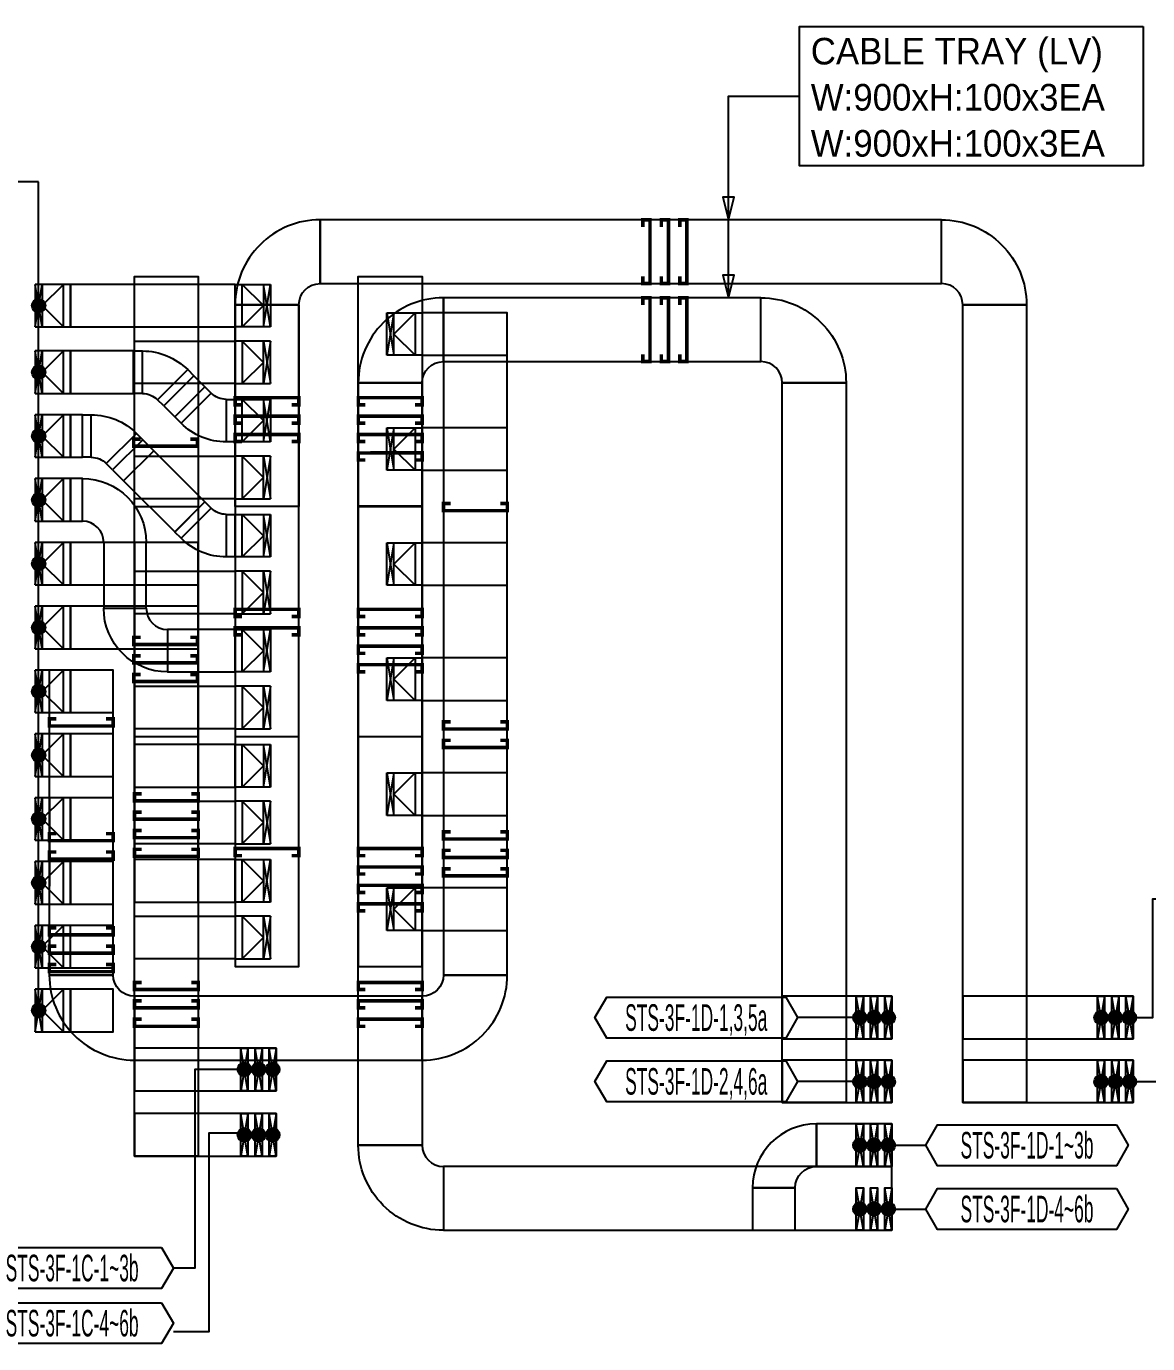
# Model space of a CAD drawing. Header units: millimetres. Extents: x 33932 to 374132, y 182625 to 847314.
# Drawn here: x 280753 to 296556, y 401502 to 420077 of the extents above; entities that cross this region are included whole.
import ezdxf
from ezdxf.enums import TextEntityAlignment as Align

# ---------------------------------------------------------------- set-up
doc = ezdxf.new("R2010")
doc.units = ezdxf.units.MM
doc.header["$LTSCALE"] = 150
for name, color, linetype in [('-----26 Electrical Cable Tray_HV_N', 30, 'Continuous'), ('-----26 Electrical Cable Tray_LV_STS1', 3, 'Continuous'), ('-----26 Electrical Cable Tray_LV_STS2', 2, 'Continuous'), ('-----26 Electrical Cable Tray_LV_STS3', 151, 'Continuous'), ('-----99 Cable Schedule', 2, 'Continuous')]:
    doc.layers.add(name, color=color, linetype=linetype)
doc.styles.add('ELEC', font='')
doc.styles.get('ELEC').set_extended_font_data('Dotum')

# ---------------------------------------------------------------- blocks, each defined once
blk = doc.blocks.new('A$C9a0ab699')
h = blk.add_hatch(color=0)
edge = h.paths.add_edge_path()
edge.add_arc((64.00719340983778, 64.00719340983778), 64.0071934098378, 720.0000000000341, 1080.000000000034, ccw=False)
at = {"color": 0}
blk.add_circle((64.00719340983778, 64.00719340983778), 64.0071934098378, dxfattribs=at)
blk = doc.blocks.new('A$495596483691')
at = {"color": 0}
for p, q in [((100, 600), (0, 600)), ((0, 600), (0, 0)), ((500, 600), (100, 600)), ((500, 0), (500, 600)), ((0, 0), (100, 0)), ((100, 0), (500, 0))]:
    blk.add_line(p, q, dxfattribs=at)
at = {"color": 8}
for p, q in [((400, 300), (100, 600)), ((100, 600), (100, 0)), ((400, 0), (400, 600)), ((400, 600), (500, 0)), ((500, 600), (400, 0)), ((400, 300), (100, 0))]:
    blk.add_line(p, q, dxfattribs=at)
blk = doc.blocks.new('A$C67AE3E09')
at = {"layer": '-----26 Electrical Cable Tray_LV_STS3'}
for p, q in [((424.2640851069664, 849.6971735163233), (1.639503898331895e-05, 425.4331048043923)), ((88.52868299976035, 336.9042057732122), (512.652432755287, 761.3088258680064)), ((512.652432755287, 761.3088258680064), (424.2640851069664, 849.6971735163233)), ((1.639503898331895e-05, 425.4331048043923), (88.52868299976035, 336.9042057732122)), ((176.1690804631799, 124.9999839877428), (776.1690804631799, 124.9999839877446)), ((176.1690804631799, 124.9999839877428), (176.1690804631799, -1.601225721969968e-05)), ((776.1690804631799, -1.601225540071027e-05), (776.1690804631799, 124.9999839877464)), ((176.1690804631799, -1.601225721969968e-05), (776.1690804631799, -1.601225540071027e-05))]:
    blk.add_line(p, q, dxfattribs=at)
for radius, end in [(900, 44.99214427130015), (300, 44.93850198014979)]:
    blk.add_arc((-123.8309195368201, 124.9999839877428), radius, 0, end, dxfattribs=at)

msp = doc.modelspace()

# ---------------------------------------------------------------- linework, layer by layer
at = {"layer": '-----26 Electrical Cable Tray_HV_N', "color": 1, "elevation": -3.247652379101226e-10}
msp.add_lwpolyline([(296494.7905851777, 420077.3062070466), (296494.7905851777, 418112.2863105836), (291648.7711830384, 418112.2863105836), (291648.7711830384, 420077.3062070466)], close=True, dxfattribs=at)
at = {"layer": '-----26 Electrical Cable Tray_HV_N', "color": 1}
for points, elevation in [([(290648.771407494, 417349.9987150804), (290728.771407494, 417669.9987150804), (290568.771407494, 417669.9987150804), (290648.771407494, 417349.9987150804), (290648.7711830384, 419094.7962588151), (291648.7711830384, 419094.7962588151)], -3.247652379101226e-10), ([(290648.771407494, 416249.9987150804), (290728.771407494, 416569.9987150804), (290568.771407494, 416569.9987150804), (290648.771407494, 416249.9987150804), (290648.7711830384, 419094.7962588151)], 3.849925582950069e-09)]:
    msp.add_lwpolyline(points, dxfattribs=dict(at, elevation=elevation))
at = {"layer": '-----26 Electrical Cable Tray_LV_STS1'}
for points, elevation in [([(284594.5768894128, 416149.9987150804), (284594.5768894128, 416149.9987150804, -0.414213562373095), (284894.5768894128, 416449.9987150804), (284894.5768894128, 416449.9987150804), (284894.5768894128, 417349.9987150804, 0.4142135623731661), (283694.5768894128, 416149.9987150804)], -3.247652379101234e-10), ([(284594.5768894128, 416149.9987150804), (284594.5768894128, 416149.9987150804, -0.414213562373095), (284894.5768894128, 416449.9987150804), (284894.5768894128, 416449.9987150804), (284894.5768894128, 417349.9987150804, 0.4142135623731661), (283694.5768894128, 416149.9987150804)], -3.247652379101234e-10), ([(284594.5768894128, 416149.9987150804), (284594.5768894128, 416149.9987150804, -0.414213562373095), (284894.5768894128, 416449.9987150804), (284894.5768894128, 416449.9987150804), (284894.5768894128, 417349.9987150804, 0.4142135623731661), (283694.5768894128, 416149.9987150804)], -3.247652379101234e-10), ([(293950.0000011242, 416150.0006425086), (293950.0000011242, 416150.0006425086, 0.414213562373095), (293650.0000011242, 416450.0006425086), (293650.0000011242, 416450.0006425086), (293650.0000011242, 417350.0006425086, -0.4142135623731661), (294850.0000011242, 416150.0006425086)], -2.639568464704454e-10), ([(293950.0000011242, 416150.0006425086), (293950.0000011242, 416150.0006425086, 0.414213562373095), (293650.0000011242, 416450.0006425086), (293650.0000011242, 416450.0006425086), (293650.0000011242, 417350.0006425086, -0.4142135623731661), (294850.0000011242, 416150.0006425086)], -2.639568464704454e-10), ([(293950.0000011242, 416150.0006425086), (293950.0000011242, 416150.0006425086, 0.414213562373095), (293650.0000011242, 416450.0006425086), (293650.0000011242, 416450.0006425086), (293650.0000011242, 417350.0006425086, -0.4142135623731661), (294850.0000011242, 416150.0006425086)], -2.639568464704454e-10), ([(286331.5768894129, 415049.9987150803), (286331.5768894129, 415049.9987150803, -0.414213562373095), (286631.5768894129, 415349.9987150803), (286631.5768894129, 415349.9987150803), (286631.5768894129, 416249.9987150803, 0.4142135623731661), (285431.5768894129, 415049.9987150803)], 3.84992558295007e-09), ([(286331.5768894129, 415049.9987150803), (286331.5768894129, 415049.9987150803, -0.414213562373095), (286631.5768894129, 415349.9987150803), (286631.5768894129, 415349.9987150803), (286631.5768894129, 416249.9987150803, 0.4142135623731661), (285431.5768894129, 415049.9987150803)], 3.84992558295007e-09), ([(286331.5768894129, 415049.9987150803), (286331.5768894129, 415049.9987150803, -0.414213562373095), (286631.5768894129, 415349.9987150803), (286631.5768894129, 415349.9987150803), (286631.5768894129, 416249.9987150803, 0.4142135623731661), (285431.5768894129, 415049.9987150803)], 3.84992558295007e-09), ([(291406.3828151602, 415049.9987150803), (291406.3828151602, 415049.9987150803, 0.414213562373095), (291106.3828151602, 415349.9987150803), (291106.3828151602, 415349.9987150803), (291106.3828151602, 416249.9987150803, -0.4142135623731661), (292306.3828151602, 415049.9987150803)], -3.247652379101226e-10), ([(291406.3828151602, 415049.9987150803), (291406.3828151602, 415049.9987150803, 0.414213562373095), (291106.3828151602, 415349.9987150803), (291106.3828151602, 415349.9987150803), (291106.3828151602, 416249.9987150803, -0.4142135623731661), (292306.3828151602, 415049.9987150803)], -3.247652379101226e-10), ([(291406.3828151602, 415049.9987150803), (291406.3828151602, 415049.9987150803, 0.414213562373095), (291106.3828151602, 415349.9987150803), (291106.3828151602, 415349.9987150803), (291106.3828151602, 416249.9987150803, -0.4142135623731661), (292306.3828151602, 415049.9987150803)], -3.247652379101226e-10)]:
    msp.add_lwpolyline(points, format="xyb", close=True, dxfattribs=dict(at, elevation=elevation))
for points, elevation in [([(284894.5768894128, 417349.9987150804), (284894.5768894128, 416449.9987150804), (293650.0000011242, 416450.0006425086), (293650.0000011242, 417350.0006425086)], -3.247652379101226e-10), ([(284894.5768894128, 417349.9987150804), (284894.5768894128, 416449.9987150804), (293650.0000011242, 416450.0006425086), (293650.0000011242, 417350.0006425086)], -3.247652379101226e-10), ([(284894.5768894128, 417349.9987150804), (284894.5768894128, 416449.9987150804), (293650.0000011242, 416450.0006425086), (293650.0000011242, 417350.0006425086)], -3.247652379101226e-10), ([(286631.5768894129, 416249.9987150803), (286631.5768894129, 415349.9987150803), (291106.3828151602, 415349.9987150804), (291106.3828151602, 416249.9987150803)], 3.849925582950069e-09), ([(286631.5768894129, 416249.9987150803), (286631.5768894129, 415349.9987150803), (291106.3828151602, 415349.9987150804), (291106.3828151602, 416249.9987150803)], 3.849925582950069e-09), ([(286631.5768894129, 416249.9987150803), (286631.5768894129, 415349.9987150803), (291106.3828151602, 415349.9987150804), (291106.3828151602, 416249.9987150803)], 3.849925582950069e-09), ([(293950.0000011242, 416150.0006425086), (294850.0000011242, 416150.0006425086), (294850.0000011242, 404900.0006424287), (293950.0000011242, 404900.0006424287)], -2.639568464704454e-10), ([(293950.0000011242, 416150.0006425086), (294850.0000011242, 416150.0006425086), (294850.0000011242, 404900.0006424287), (293950.0000011242, 404900.0006424287)], -2.639568464704454e-10), ([(293950.0000011242, 416150.0006425086), (294850.0000011242, 416150.0006425086), (294850.0000011242, 404900.0006424287), (293950.0000011242, 404900.0006424287)], -2.639568464704454e-10), ([(286331.576889413, 413309.9987150803), (285431.576889413, 413309.9987150803), (285431.5768894129, 415049.9987150803), (286331.5768894128, 415049.9987150803)], 3.84992558295007e-09), ([(286331.5768894129, 415049.9987150803), (285431.5768894129, 415049.9987150803), (285431.576889413, 406818.0006424817), (286331.5768894129, 406818.0006424817)], 3.84992558295007e-09), ([(286331.5768894129, 415049.9987150803), (285431.5768894129, 415049.9987150803), (285431.576889413, 410062.0006424817), (286331.5768894129, 410062.0006424817)], 3.84992558295007e-09), ([(296350.0000004554, 405800.0006424287), (296350.0000004554, 406400.0006424287), (293950.0000011242, 406400.0006424287), (293950.0000011242, 405800.0006424287)], -2.639568464704894e-10), ([(296150.0000004554, 405800.0006424287), (296150.0000004554, 406400.0006424287), (293950.0000011242, 406400.0006424287), (293950.0000011242, 405800.0006424287)], -2.639568464704894e-10), ([(295950.0000004554, 405800.0006424287), (295950.0000004554, 406400.0006424287), (293950.0000011242, 406400.0006424287), (293950.0000011242, 405800.0006424287)], -2.639568464704894e-10), ([(295850.0000004554, 405800.0006424287), (295850.0000004554, 406400.0006424287), (295950.0000004554, 406400.0006424287), (295950.0000004554, 405800.0006424287)], -2.639568464704894e-10), ([(296050.0000004554, 405800.0006424287), (296050.0000004554, 406400.0006424287), (296150.0000004554, 406400.0006424287), (296150.0000004554, 405800.0006424287)], -2.639568464704894e-10), ([(296250.0000004554, 405800.0006424287), (296250.0000004554, 406400.0006424287), (296350.0000004554, 406400.0006424287), (296350.0000004554, 405800.0006424287)], -2.639568464704894e-10), ([(296350.0000004554, 404900.0006424287), (296350.0000004554, 405500.0006424287), (293950.0000011242, 405500.0006424287), (293950.0000011242, 404900.0006424287)], -2.639568464704894e-10), ([(296150.0000004554, 404900.0006424287), (296150.0000004554, 405500.0006424287), (293950.0000011242, 405500.0006424287), (293950.0000011242, 404900.0006424287)], -2.639568464704894e-10), ([(295950.0000004554, 404900.0006424287), (295950.0000004554, 405500.0006424287), (293950.0000011242, 405500.0006424287), (293950.0000011242, 404900.0006424287)], -2.639568464704894e-10), ([(295850.0000004554, 404900.0006424287), (295850.0000004554, 405500.0006424287), (295950.0000004554, 405500.0006424287), (295950.0000004554, 404900.0006424287)], -2.639568464704894e-10), ([(296050.0000004554, 404900.0006424287), (296050.0000004554, 405500.0006424287), (296150.0000004554, 405500.0006424287), (296150.0000004554, 404900.0006424287)], -2.639568464704894e-10), ([(296250.0000004554, 404900.0006424287), (296250.0000004554, 405500.0006424287), (296350.0000004554, 405500.0006424287), (296350.0000004554, 404900.0006424287)], -2.639568464704894e-10)]:
    msp.add_lwpolyline(points, close=True, dxfattribs=dict(at, elevation=elevation))
at = {"layer": '-----26 Electrical Cable Tray_LV_STS1', "ltscale": 7.5, "const_width": 50}
for points, elevation in [([(289442.1983862368, 417250.0081664809), (289442.1983862368, 417350.0081664809), (289542.1983862368, 417350.0081664809), (289542.1838366027, 416450.0081664809), (289442.1838366027, 416450.0081664809), (289442.1838366027, 416550.0081664809)], -9.369044572298307e-09), ([(289702.014395128, 417250.0034407807), (289702.014395128, 417350.0034407807), (289802.014395128, 417350.0034407807), (289801.9998454939, 416450.0034407807), (289701.9998454939, 416450.0034407807), (289701.9998454939, 416550.0034407807)], -4.846904905104218e-09), ([(289961.8304040192, 417249.9987150804), (289961.8304040192, 417349.9987150804), (290061.8304040192, 417349.9987150804), (290061.8158543851, 416449.9987150804), (289961.8158543851, 416449.9987150804), (289961.8158543851, 416549.9987150804)], -3.247652379101226e-10), ([(289442.1983862368, 416150.0081664808), (289442.1983862368, 416250.0081664808), (289542.1983862368, 416250.0081664808), (289542.1838366027, 415350.0081664808), (289442.1838366027, 415350.0081664808), (289442.1838366027, 415450.0081664808)], -5.194353751438115e-09), ([(289702.014395128, 416150.0034407806), (289702.014395128, 416250.0034407806), (289802.014395128, 416250.0034407806), (289801.9998454939, 415350.0034407806), (289701.9998454939, 415350.0034407806), (289701.9998454939, 415450.0034407806)], -6.722140842440264e-10), ([(289961.8304040192, 416149.9987150803), (289961.8304040192, 416249.9987150803), (290061.8304040192, 416249.9987150803), (290061.8158543851, 415349.9987150803), (289961.8158543851, 415349.9987150803), (289961.8158543851, 415449.9987150803)], 3.849925582950069e-09), ([(283794.5721637126, 414741.3144371108), (283694.5721637126, 414741.3144371108), (283694.5721637126, 414841.3144371108), (284594.5721637126, 414841.2998874767), (284594.5721637126, 414741.2998874767), (284494.5721637126, 414741.2998874767)], -1.077713031797466e-08), ([(285531.5721637126, 414741.3144371108), (285431.5721637126, 414741.3144371108), (285431.5721637126, 414841.3144371108), (286331.5721637126, 414841.2998874767), (286331.5721637126, 414741.2998874767), (286231.5721637126, 414741.2998874767)], -1.068135576024559e-08), ([(283794.5768894129, 414481.4984282196), (283694.5768894129, 414481.4984282196), (283694.5768894129, 414581.4984282196), (284594.5768894129, 414581.4838785855), (284594.5768894129, 414481.4838785855), (284494.5768894129, 414481.4838785855)], -6.229178125714984e-09), ([(285531.5768894129, 414481.4984282196), (285431.5768894129, 414481.4984282196), (285431.5768894129, 414581.4984282196), (286331.5768894129, 414581.4838785855), (286331.5768894129, 414481.4838785855), (286231.5768894129, 414481.4838785855)], -6.133403567985916e-09), ([(283794.5726891597, 414221.6824194727), (283694.5726891597, 414221.6824194727), (283694.5726891597, 414321.6824194727), (284594.5726891597, 414321.6678698386), (284594.5726891597, 414221.6678698386), (284494.5726891597, 414221.6678698386)], -1.732850983586467e-09), ([(285531.5726891597, 414221.6824194727), (285431.5726891597, 414221.6824194727), (285431.5726891597, 414321.6824194727), (286331.5726891597, 414321.6678698386), (286331.5726891597, 414221.6678698386), (286231.5726891597, 414221.6678698386)], -1.637076425857398e-09), ([(283794.5768894129, 411756.0433946613), (283694.5768894129, 411756.0433946613), (283694.5768894129, 411856.0433946613), (284594.5768894129, 411856.0288450272), (284594.5768894129, 411756.0288450272), (284494.5768894129, 411756.0288450272)], -6.229178125714984e-09), ([(285531.5768894129, 411756.0433946613), (285431.5768894129, 411756.0433946613), (285431.5768894129, 411856.0433946613), (286331.5768894129, 411856.0288450272), (286331.5768894129, 411756.0288450272), (286231.5768894129, 411756.0288450272)], -6.133403567985916e-09), ([(283794.5721637126, 411496.2273857701), (283694.5721637126, 411496.2273857701), (283694.5721637126, 411596.2273857701), (284594.5721637126, 411596.212836136), (284594.5721637126, 411496.212836136), (284494.5721637126, 411496.212836136)], -1.077713031797466e-08), ([(285531.5721637126, 411496.2273857701), (285431.5721637126, 411496.2273857701), (285431.5721637126, 411596.2273857701), (286331.5721637126, 411596.212836136), (286331.5721637126, 411496.212836136), (286231.5721637126, 411496.212836136)], -1.068135576024559e-08), ([(283794.5721637126, 408383.5165118934), (283694.5721637126, 408383.5165118934), (283694.5721637126, 408483.5165118934), (284594.5721637126, 408483.5019622593), (284594.5721637126, 408383.5019622593), (284494.5721637126, 408383.5019622593)], -1.077713031797466e-08), ([(285531.5721637126, 408383.5165118934), (285431.5721637126, 408383.5165118934), (285431.5721637126, 408483.5165118934), (286331.5721637126, 408483.5019622593), (286331.5721637126, 408383.5019622593), (286231.5721637126, 408383.5019622593)], -1.068135576024559e-08)]:
    msp.add_lwpolyline(points, dxfattribs=dict(at, elevation=elevation))
at = {"layer": '-----26 Electrical Cable Tray_LV_STS1'}
for points in [[(284594.576889413, 413306.0006424817), (283694.576889413, 413306.0006424817), (283694.5768894129, 416149.9987150804), (284594.5768894128, 416149.9987150804)], [(284594.5768894128, 416149.9987150804), (283694.5768894128, 416149.9987150804), (283694.576889413, 406818.0006424817), (284594.576889413, 406818.0006424817)], [(284594.5768894128, 416149.9987150804), (283694.5768894128, 416149.9987150804), (283694.576889413, 410062.0006424817), (284594.576889413, 410062.0006424817)], [(291406.3828151602, 415049.9987150803), (292306.3828151602, 415049.9987150803), (292306.3828151602, 404899.9987150005), (291406.3828151602, 404899.9987150005)], [(291406.3828151602, 415049.9987150803), (292306.3828151602, 415049.9987150803), (292306.3828151602, 404899.9987150005), (291406.3828151602, 404899.9987150005)], [(291406.3828151602, 415049.9987150803), (292306.3828151602, 415049.9987150803), (292306.3828151602, 404899.9987150005), (291406.3828151602, 404899.9987150005)], [(292950.000001793, 405799.9987150005), (292950.000001793, 406399.9987150005), (291406.3828151602, 406399.9987150005), (291406.3828151602, 405799.9987150005)], [(292750.000001793, 405799.9987150005), (292750.000001793, 406399.9987150005), (291406.3828151602, 406399.9987150005), (291406.3828151602, 405799.9987150005)], [(292550.000001793, 405799.9987150005), (292550.000001793, 406399.9987150005), (291406.3828151602, 406399.9987150005), (291406.3828151602, 405799.9987150005)], [(292450.000001793, 405799.9987150005), (292450.000001793, 406399.9987150005), (292550.000001793, 406399.9987150005), (292550.000001793, 405799.9987150005)], [(292650.000001793, 405799.9987150005), (292650.000001793, 406399.9987150005), (292750.000001793, 406399.9987150005), (292750.000001793, 405799.9987150005)], [(292850.000001793, 405799.9987150005), (292850.000001793, 406399.9987150005), (292950.000001793, 406399.9987150005), (292950.000001793, 405799.9987150005)], [(292950.000001793, 404899.9987150005), (292950.000001793, 405499.9987150005), (291406.3828151602, 405499.9987150005), (291406.3828151602, 404899.9987150005)], [(292750.000001793, 404899.9987150005), (292750.000001793, 405499.9987150005), (291406.3828151602, 405499.9987150005), (291406.3828151602, 404899.9987150005)], [(292550.000001793, 404899.9987150005), (292550.000001793, 405499.9987150005), (291406.3828151602, 405499.9987150005), (291406.3828151602, 404899.9987150005)], [(292450.000001793, 404899.9987150005), (292450.000001793, 405499.9987150005), (292550.000001793, 405499.9987150005), (292550.000001793, 404899.9987150005)], [(292650.000001793, 404899.9987150005), (292650.000001793, 405499.9987150005), (292750.000001793, 405499.9987150005), (292750.000001793, 404899.9987150005)], [(292850.000001793, 404899.9987150005), (292850.000001793, 405499.9987150005), (292950.000001793, 405499.9987150005), (292950.000001793, 404899.9987150005)]]:
    msp.add_lwpolyline(points, close=True, dxfattribs=at)
for points in [[(292550.000001793, 405799.9987150005), (292450.000001793, 406399.9987150005)], [(292550.000001793, 406399.9987150005), (292450.000001793, 405799.9987150005)], [(292750.000001793, 405799.9987150005), (292650.000001793, 406399.9987150005)], [(292750.000001793, 406399.9987150005), (292650.000001793, 405799.9987150005)], [(292950.000001793, 405799.9987150005), (292850.000001793, 406399.9987150005)], [(292950.000001793, 406399.9987150005), (292850.000001793, 405799.9987150005)], [(292550.000001793, 404899.9987150005), (292450.000001793, 405499.9987150005)], [(292550.000001793, 405499.9987150005), (292450.000001793, 404899.9987150005)], [(292750.000001793, 404899.9987150005), (292650.000001793, 405499.9987150005)], [(292750.000001793, 405499.9987150005), (292650.000001793, 404899.9987150005)], [(292950.000001793, 404899.9987150005), (292850.000001793, 405499.9987150005)], [(292950.000001793, 405499.9987150005), (292850.000001793, 404899.9987150005)]]:
    msp.add_lwpolyline(points, dxfattribs=at)
at = {"layer": '-----26 Electrical Cable Tray_LV_STS1', "elevation": -2.639568464704894e-10}
for points in [[(295950.0000004554, 405800.0006424287), (295850.0000004554, 406400.0006424287)], [(295950.0000004554, 406400.0006424287), (295850.0000004554, 405800.0006424287)], [(296150.0000004554, 405800.0006424287), (296050.0000004554, 406400.0006424287)], [(296150.0000004554, 406400.0006424287), (296050.0000004554, 405800.0006424287)], [(296350.0000004554, 405800.0006424287), (296250.0000004554, 406400.0006424287)], [(296350.0000004554, 406400.0006424287), (296250.0000004554, 405800.0006424287)], [(295950.0000004554, 404900.0006424287), (295850.0000004554, 405500.0006424287)], [(295950.0000004554, 405500.0006424287), (295850.0000004554, 404900.0006424287)], [(296150.0000004554, 404900.0006424287), (296050.0000004554, 405500.0006424287)], [(296150.0000004554, 405500.0006424287), (296050.0000004554, 404900.0006424287)], [(296350.0000004554, 404900.0006424287), (296250.0000004554, 405500.0006424287)], [(296350.0000004554, 405500.0006424287), (296250.0000004554, 404900.0006424287)]]:
    msp.add_lwpolyline(points, dxfattribs=at)
at = {"layer": '-----26 Electrical Cable Tray_LV_STS2'}
for points in [[(283176.076889413, 404145.500642487), (282276.076889413, 404145.500642487), (282276.0768894133, 416550.0006424817), (283176.0768894132, 416550.0006424817)], [(286331.5768894128, 404299.9999999734), (285431.5768894128, 404299.9999999734), (285431.576889413, 416550.0006424817), (286331.5768894129, 416550.0006424817)], [(282276.0768894132, 415639.0006424816), (283694.576889413, 415639.0006424817), (283694.576889413, 415039.0006424817), (282276.0768894132, 415039.0006424816)], [(282276.0768894132, 414017.0006424816), (283694.576889413, 414017.0006424817), (283694.576889413, 413417.0006424817), (282276.0768894132, 413417.0006424816)], [(283176.076889413, 404145.500642487), (282276.076889413, 404145.500642487), (282276.0768894133, 413306.0006424817), (283176.0768894132, 413306.0006424817)], [(286331.5768894128, 404299.9999999734), (285431.5768894128, 404299.9999999734), (285431.5768894131, 413306.0006424817), (286331.5768894129, 413306.0006424817)], [(282276.0768894132, 412395.0006424816), (283694.576889413, 412395.0006424817), (283694.576889413, 411795.0006424817), (282276.0768894132, 411795.0006424816)], [(282276.0768894132, 410773.0006424816), (283694.576889413, 410773.0006424817), (283694.576889413, 410173.0006424817), (282276.0768894132, 410173.0006424816)], [(283176.076889413, 404145.500642487), (282276.076889413, 404145.500642487), (282276.0768894133, 410062.0006424817), (283176.0768894132, 410062.0006424817)], [(286331.5768894128, 404299.9999999734), (285431.5768894128, 404299.9999999734), (285431.5768894131, 410062.0006424818), (286331.5768894129, 410062.0006424818)], [(282276.0768894132, 409151.0006424816), (283694.576889413, 409151.0006424817), (283694.576889413, 408551.0006424817), (282276.0768894132, 408551.0006424816)], [(282276.0768894132, 407529.0006424816), (283694.576889413, 407529.0006424817), (283694.576889413, 406929.0006424817), (282276.0768894132, 406929.0006424816)], [(284276.076889413, 405668.0006424817), (282276.0768894131, 405668.0006424817), (282276.0768894131, 405068.0006424817), (284276.076889413, 405068.0006424817)], [(284276.076889413, 405668.0006424817), (282276.0768894131, 405668.0006424817), (282276.0768894131, 405068.0006424817), (284276.076889413, 405068.0006424817)], [(284276.076889413, 405668.0006424817), (282276.0768894131, 405668.0006424817), (282276.0768894131, 405068.0006424817), (284276.076889413, 405068.0006424817)], [(283776.076889413, 405068.0006424817), (283776.076889413, 405668.0006424817), (283876.076889413, 405668.0006424817), (283876.076889413, 405068.0006424817)], [(283976.076889413, 405068.0006424817), (283976.076889413, 405668.0006424817), (284076.076889413, 405668.0006424817), (284076.076889413, 405068.0006424817)], [(284176.076889413, 405068.0006424817), (284176.076889413, 405668.0006424817), (284276.076889413, 405668.0006424817), (284276.076889413, 405068.0006424817)], [(284276.076889413, 404745.5006424869), (282276.0768894131, 404745.5006424869), (282276.0768894131, 404145.5006424869), (284276.076889413, 404145.5006424869)], [(284276.076889413, 404745.5006424869), (282276.0768894131, 404745.5006424869), (282276.0768894131, 404145.5006424869), (284276.076889413, 404145.5006424869)], [(284276.076889413, 404745.5006424869), (282276.0768894131, 404745.5006424869), (282276.0768894131, 404145.5006424869), (284276.076889413, 404145.5006424869)], [(283776.076889413, 404145.5006424869), (283776.076889413, 404745.5006424869), (283876.076889413, 404745.5006424869), (283876.076889413, 404145.5006424869)], [(283976.076889413, 404145.5006424869), (283976.076889413, 404745.5006424869), (284076.076889413, 404745.5006424869), (284076.076889413, 404145.5006424869)], [(284176.076889413, 404145.5006424869), (284176.076889413, 404745.5006424869), (284276.076889413, 404745.5006424869), (284276.076889413, 404145.5006424869)]]:
    msp.add_lwpolyline(points, close=True, dxfattribs=at)
at = {"layer": '-----26 Electrical Cable Tray_LV_STS2', "ltscale": 7.5, "const_width": 50}
for points, elevation in [([(282364.9946322844, 414256.1166786806), (282264.9946322844, 414256.1166786806), (282264.9946322844, 414156.1166786806), (283164.9946322844, 414156.1312283147), (283164.9946322844, 414256.1312283147), (283064.9946322844, 414256.1312283147)], -1.455587615901159e-08), ([(286231.6026793647, 413961.8595445512), (286331.6026793647, 413961.8595445512), (286331.6026793647, 414061.8595445512), (285431.6026793647, 414061.8449949172), (285431.6026793647, 413961.8449949172), (285531.6026793647, 413961.8449949172)], -6.159216093051491e-09), ([(282364.9946322844, 411461.5988717883), (282264.9946322844, 411461.5988717883), (282264.9946322844, 411361.5988717883), (283164.9946322844, 411361.6134214224), (283164.9946322844, 411461.6134214224), (283064.9946322844, 411461.6134214224)], -1.455587615901159e-08), ([(286231.6021539176, 411236.4045108486), (286331.6021539176, 411236.4045108486), (286331.6021539176, 411336.4045108486), (285431.6021539176, 411336.3899612146), (285431.6021539176, 411236.3899612146), (285531.6021539176, 411236.3899612146)], -1.520349542743968e-08), ([(282364.9993579847, 411201.7828628971), (282264.9993579847, 411201.7828628971), (282264.9993579847, 411101.7828628971), (283164.9993579847, 411101.7974125312), (283164.9993579847, 411201.7974125312), (283064.9993579847, 411201.7974125312)], -1.00337364918175e-08), ([(286231.6068796178, 410976.5885019574), (286331.6068796178, 410976.5885019574), (286331.6068796178, 411076.5885019574), (285431.6068796178, 411076.5739523233), (285431.6068796178, 410976.5739523233), (285531.6068796178, 410976.5739523233)], -1.972563509463378e-08), ([(282376.0674380126, 409256.093148296), (282276.0674380126, 409256.093148296), (282276.0674380126, 409156.093148296), (283176.0674380126, 409156.1076979301), (283176.0674380126, 409256.1076979301), (283076.0674380126, 409256.1076979301)], -9.044279334388184e-09), ([(282376.0721637128, 408996.2771394048), (282276.0721637128, 408996.2771394048), (282276.0721637128, 408896.2771394048), (283176.0721637128, 408896.2916890389), (283176.0721637128, 408996.2916890389), (283076.0721637128, 408996.2916890389)], -4.522139667194096e-09), ([(286231.6021539176, 408123.6936369719), (286331.6021539176, 408123.6936369719), (286331.6021539176, 408223.6936369719), (285431.6021539176, 408223.6790873379), (285431.6021539176, 408123.6790873379), (285531.6021539176, 408123.6790873379)], -1.520349542743968e-08), ([(286231.6068796178, 407863.8776280807), (286331.6068796178, 407863.8776280807), (286331.6068796178, 407963.8776280807), (285431.6068796178, 407963.8630784467), (285431.6068796178, 407863.8630784467), (285531.6068796178, 407863.8630784467)], -1.972563509463378e-08), ([(286231.6116053181, 407604.0616191895), (286331.6116053181, 407604.0616191895), (286331.6116053181, 407704.0616191895), (285431.6116053181, 407704.0470695554), (285431.6116053181, 407604.0470695554), (285531.6116053181, 407604.0470695554)], -2.424777476182787e-08), ([(282376.0674380126, 406595.8669611884), (282276.0674380126, 406595.8669611884), (282276.0674380126, 406495.8669611884), (283176.0674380126, 406495.8815108225), (283176.0674380126, 406595.8815108225), (283076.0674380126, 406595.8815108225)], -9.044279334388184e-09), ([(286231.5674380123, 406495.8960604565), (286331.5674380123, 406495.8960604565), (286331.5674380123, 406595.8960604565), (285431.5674380123, 406595.8815108225), (285431.5674380123, 406495.8815108225), (285531.5674380123, 406495.8815108225)], -9.044279334389593e-09), ([(282376.0721637128, 406336.0509522972), (282276.0721637128, 406336.0509522972), (282276.0721637128, 406236.0509522972), (283176.0721637128, 406236.0655019312), (283176.0721637128, 406336.0655019312), (283076.0721637128, 406336.0655019312)], -4.522139667194096e-09), ([(286231.5721637125, 406236.0800515653), (286331.5721637125, 406236.0800515653), (286331.5721637125, 406336.0800515653), (285431.5721637125, 406336.0655019312), (285431.5721637125, 406236.0655019312), (285531.5721637125, 406236.0655019312)], -1.356641900158369e-08), ([(286231.5768894128, 405976.2640426741), (286331.5768894128, 405976.2640426741), (286331.5768894128, 406076.2640426741), (285431.5768894128, 406076.24949304), (285431.5768894128, 405976.24949304), (285531.5768894128, 405976.24949304)], -1.808855866877778e-08)]:
    msp.add_lwpolyline(points, dxfattribs=dict(at, elevation=elevation))
for points in [[(282376.0768894131, 408736.4611305136), (282276.0768894131, 408736.4611305136), (282276.0768894131, 408636.4611305136), (283176.0768894131, 408636.4756801476), (283176.0768894131, 408736.4756801476), (283076.0768894131, 408736.4756801476)], [(282376.0768894131, 406076.234943406), (282276.0768894131, 406076.234943406), (282276.0768894131, 405976.234943406), (283176.0768894131, 405976.24949304), (283176.0768894131, 406076.24949304), (283076.0768894131, 406076.24949304)]]:
    msp.add_lwpolyline(points, dxfattribs=at)
at = {"layer": '-----26 Electrical Cable Tray_LV_STS2'}
for points in [[(283876.076889413, 405068.0006424817), (283776.076889413, 405668.0006424817)], [(283876.076889413, 405668.0006424817), (283776.076889413, 405068.0006424817)], [(284076.076889413, 405068.0006424817), (283976.076889413, 405668.0006424817)], [(284076.076889413, 405668.0006424817), (283976.076889413, 405068.0006424817)], [(284276.076889413, 405068.0006424817), (284176.076889413, 405668.0006424817)], [(284276.076889413, 405668.0006424817), (284176.076889413, 405068.0006424817)], [(283876.076889413, 404145.5006424869), (283776.076889413, 404745.5006424869)], [(283876.076889413, 404745.5006424869), (283776.076889413, 404145.5006424869)], [(284076.076889413, 404145.5006424869), (283976.076889413, 404745.5006424869)], [(284076.076889413, 404745.5006424869), (283976.076889413, 404145.5006424869)], [(284276.076889413, 404145.5006424869), (284176.076889413, 404745.5006424869)], [(284276.076889413, 404745.5006424869), (284176.076889413, 404145.5006424869)]]:
    msp.add_lwpolyline(points, dxfattribs=at)
for points, elevation in [([(291588.9155201141, 403699.99935752), (291588.9155201141, 403699.99935752, -0.414213562373095), (291888.9155201141, 403999.99935752), (291888.9155201141, 403999.99935752), (291888.9155201141, 404599.99935752, 0.414213562373095), (290988.9155201141, 403699.99935752)], -6.093642299463894e-10), ([(291588.9155201141, 403699.99935752), (291588.9155201141, 403699.99935752, -0.414213562373095), (291888.9155201141, 403999.99935752), (291888.9155201141, 403999.99935752), (291888.9155201141, 404599.99935752, 0.414213562373095), (290988.9155201141, 403699.99935752)], -6.093642299463894e-10), ([(291588.9155201141, 403699.99935752), (291588.9155201141, 403699.99935752, -0.414213562373095), (291888.9155201141, 403999.99935752), (291888.9155201141, 403999.99935752), (291888.9155201141, 404599.99935752, 0.414213562373095), (290988.9155201141, 403699.99935752)], -6.093642299463894e-10), ([(286331.5768894128, 404299.9999999734), (286331.5768894128, 404299.9999999734, 0.414213562373095), (286631.5768894128, 403999.9999999734), (286631.5768894128, 403999.9999999734), (286631.5768894128, 403099.9999999734, -0.4142135623731661), (285431.5768894128, 404299.9999999734)], -6.114056928043889e-10), ([(286331.5768894128, 404299.9999999734), (286331.5768894128, 404299.9999999734, 0.414213562373095), (286631.5768894128, 403999.9999999734), (286631.5768894128, 403999.9999999734), (286631.5768894128, 403099.9999999734, -0.4142135623731661), (285431.5768894128, 404299.9999999734)], -6.114056928043889e-10), ([(286331.5768894128, 404299.9999999734), (286331.5768894128, 404299.9999999734, 0.414213562373095), (286631.5768894128, 403999.9999999734), (286631.5768894128, 403999.9999999734), (286631.5768894128, 403099.9999999734, -0.4142135623731661), (285431.5768894128, 404299.9999999734)], -6.114056928043889e-10)]:
    msp.add_lwpolyline(points, format="xyb", close=True, dxfattribs=dict(at, elevation=elevation))
for points, elevation in [([(292950.000001793, 404599.99935752), (291888.9155201141, 404599.99935752), (291888.9155201141, 403999.99935752), (292950.000001793, 403999.99935752)], -6.093642299463894e-10), ([(292950.000001793, 404599.99935752), (291888.9155201141, 404599.99935752), (291888.9155201141, 403999.99935752), (292950.000001793, 403999.99935752)], -6.093642299463894e-10), ([(292950.000001793, 404599.99935752), (291888.9155201141, 404599.99935752), (291888.9155201141, 403999.99935752), (292950.000001793, 403999.99935752)], -6.093642299463894e-10), ([(292450.000001793, 403999.99935752), (292450.000001793, 404599.99935752), (292550.000001793, 404599.99935752), (292550.000001793, 403999.99935752)], -6.093642299463894e-10), ([(292650.000001793, 403999.99935752), (292650.000001793, 404599.99935752), (292750.000001793, 404599.99935752), (292750.000001793, 403999.99935752)], -6.093642299463894e-10), ([(292850.000001793, 403999.99935752), (292850.000001793, 404599.99935752), (292950.000001793, 404599.99935752), (292950.000001793, 403999.99935752)], -6.093642299463894e-10), ([(286631.5768894128, 403999.9999999735), (286631.5768894128, 403099.9999999735), (292950.000001793, 403099.9999999735), (292950.000001793, 403999.9999999735)], -6.114056928043889e-10), ([(286631.5768894128, 403999.9999999735), (286631.5768894128, 403099.9999999735), (292950.000001793, 403099.9999999735), (292950.000001793, 403999.9999999735)], -6.114056928043889e-10), ([(286631.5768894128, 403999.9999999734), (286631.5768894128, 403099.9999999734), (292950.000001793, 403099.9999999735), (292950.000001793, 403999.9999999734)], -6.114056928043889e-10), ([(291588.915520114, 403099.9999999735), (291588.9155201141, 403699.99935752), (290988.9155201141, 403699.99935752), (290988.915520114, 403099.9999999735)], -6.093642299463894e-10), ([(291588.915520114, 403099.9999999735), (291588.9155201141, 403699.99935752), (290988.9155201141, 403699.99935752), (290988.915520114, 403099.9999999735)], -6.093642299463894e-10), ([(291588.915520114, 403099.9999999735), (291588.9155201141, 403699.99935752), (290988.9155201141, 403699.99935752), (290988.915520114, 403099.9999999735)], -6.093642299463894e-10), ([(292450.000001793, 403099.9999999734), (292450.000001793, 403699.9999999734), (292550.000001793, 403699.9999999734), (292550.000001793, 403099.9999999734)], -6.114056928043889e-10), ([(292650.000001793, 403099.9999999734), (292650.000001793, 403699.9999999734), (292750.000001793, 403699.9999999734), (292750.000001793, 403099.9999999734)], -6.114056928043889e-10), ([(292850.000001793, 403099.9999999734), (292850.000001793, 403699.9999999734), (292950.000001793, 403699.9999999734), (292950.000001793, 403099.9999999734)], -6.114056928043889e-10)]:
    msp.add_lwpolyline(points, close=True, dxfattribs=dict(at, elevation=elevation))
for points, elevation in [([(292550.000001793, 403999.99935752), (292450.000001793, 404599.99935752)], -6.093642299463894e-10), ([(292550.000001793, 404599.99935752), (292450.000001793, 403999.99935752)], -6.093642299463894e-10), ([(292750.000001793, 403999.99935752), (292650.000001793, 404599.99935752)], -6.093642299463894e-10), ([(292750.000001793, 404599.99935752), (292650.000001793, 403999.99935752)], -6.093642299463894e-10), ([(292950.000001793, 403999.99935752), (292850.000001793, 404599.99935752)], -6.093642299463894e-10), ([(292950.000001793, 404599.99935752), (292850.000001793, 403999.99935752)], -6.093642299463894e-10), ([(292550.000001793, 403099.9999999734), (292450.000001793, 403699.9999999734)], -6.114056928043889e-10), ([(292550.000001793, 403699.9999999734), (292450.000001793, 403099.9999999734)], -6.114056928043889e-10), ([(292750.000001793, 403099.9999999734), (292650.000001793, 403699.9999999734)], -6.114056928043889e-10), ([(292750.000001793, 403699.9999999734), (292650.000001793, 403099.9999999734)], -6.114056928043889e-10), ([(292950.000001793, 403099.9999999734), (292850.000001793, 403699.9999999734)], -6.114056928043889e-10), ([(292950.000001793, 403699.9999999734), (292850.000001793, 403099.9999999734)], -6.114056928043889e-10)]:
    msp.add_lwpolyline(points, dxfattribs=dict(at, elevation=elevation))
at = {"layer": '-----26 Electrical Cable Tray_LV_STS3'}
for points in [[(281376.076889413, 415839.0006424818), (283694.576889413, 415839.0006424817), (283694.576889413, 416439.0006424817), (281376.076889413, 416439.0006424818)], [(286331.5768894131, 415439.0006424818), (287531.5768894129, 415439.0006424816), (287531.5768894129, 416039.0006424816), (286331.5768894131, 416039.0006424818)], [(286631.5768894129, 416039.0006424817), (286631.5768894128, 406700.0012848817), (287531.5768894128, 406700.0012848817), (287531.5768894129, 416039.0006424817)], [(281376.682514298, 414900.0006424818), (282265.2287931317, 414900.0006424817), (282265.2287931317, 415500.0006424817), (281376.682514298, 415500.0006424818)], [(282690.6619139489, 414723.831578413), (282845.4853247708, 414568.9056378367), (283269.7493934814, 414993.1697065499), (283114.9259826596, 415148.0956471261)], [(281376.682514298, 414000.0006424818), (281543.1009867609, 414000.0006424818), (281543.1009867609, 414600.0006424818), (281376.682514298, 414600.0006424818)], [(281968.4639016368, 413823.9018075968), (282123.2873124586, 413668.9758670206), (282547.5513811692, 414093.2399357338), (282392.7279703474, 414248.16587631)], [(286331.5768894131, 413817.0006424818), (287531.5768894129, 413817.0006424816), (287531.5768894129, 414417.0006424816), (286331.5768894131, 414417.0006424818)], [(282123.2873124586, 413668.9758670206), (282844.7392880032, 412947.0460962044), (283269.1437685964, 413371.1697065499), (282547.6917930517, 414093.0994773661)], [(281376.076889413, 413100.0006424817), (281542.4953618759, 413100.0006424817), (281542.4953618759, 413700.0006424817), (281376.076889413, 413700.0006424817)], [(281376.076889413, 412200.0006424817), (283176.0768894132, 412200.0006424816), (283176.0768894132, 412800.0006424816), (281376.076889413, 412800.0006424817)], [(281843.1009867609, 412800.0006424818), (281843.1009867609, 411873.0006424817), (282443.1009867609, 411873.0006424817), (282443.1009867609, 412800.0006424818)], [(282276.0768894132, 412800.0006424816), (282276.0768894131, 407729.0006424817), (283176.0768894131, 407729.0006424817), (283176.0768894132, 412800.0006424816)], [(286331.5768894131, 412195.0006424818), (287531.5768894129, 412195.0006424816), (287531.5768894129, 412795.0006424816), (286331.5768894131, 412795.0006424818)], [(286631.5768894129, 412795.0006424817), (286631.5768894128, 406700.0012848817), (287531.5768894128, 406700.0012848817), (287531.5768894129, 412795.0006424817)], [(281376.076889413, 411300.0006424817), (283176.0768894132, 411300.0006424816), (283176.0768894132, 411900.0006424816), (281376.076889413, 411900.0006424817)], [(283694.576889413, 411573.0006424817), (282743.1009867609, 411573.0006424817), (282743.1009867609, 410973.0006424817), (283694.576889413, 410973.0006424817)], [(286331.5768894131, 410573.0006424818), (287531.5768894129, 410573.0006424816), (287531.5768894129, 411173.0006424816), (286331.5768894131, 411173.0006424818)], [(282276.0768894132, 409351.0006424818), (283694.576889413, 409351.0006424817), (283694.576889413, 409951.0006424817), (282276.0768894132, 409951.0006424818)], [(286331.5768894131, 408951.0006424818), (287531.5768894129, 408951.0006424816), (287531.5768894129, 409551.0006424816), (286331.5768894131, 409551.0006424818)], [(286631.5768894125, 409551.0006424817), (286631.5768894128, 406700.0012848817), (287531.5768894128, 406700.0012848817), (287531.5768894125, 409551.0006424817)], [(282276.0768894132, 407729.0006424818), (283694.576889413, 407729.0006424817), (283694.576889413, 408329.0006424817), (282276.0768894132, 408329.0006424818)], [(286331.5768894131, 407329.0006424818), (287531.5768894129, 407329.0006424816), (287531.5768894129, 407929.0006424816), (286331.5768894131, 407929.0006424818)], [(282276.0768894128, 405500.0012848817), (286331.5768894128, 405500.0012848817), (286331.5768894128, 406400.0012848817), (282276.0768894128, 406400.0012848817)], [(282276.0768894128, 405500.0012848817), (286331.5768894128, 405500.0012848817), (286331.5768894128, 406400.0012848817), (282276.0768894128, 406400.0012848817)], [(282276.0768894128, 405500.0012848813), (286331.5768894128, 405500.0012848817), (286331.5768894128, 406400.0012848817), (282276.0768894128, 406400.0012848813)]]:
    msp.add_lwpolyline(points, close=True, dxfattribs=at)
for points in [[(281843.1009867609, 412800.0006424818), (281843.1009867609, 412800.0006424818, 0.414213562373095), (281543.1009867609, 413100.0006424818), (281543.1009867609, 413100.0006424818), (281543.1009867609, 413700.0006424818, -0.414213562373095), (282443.1009867609, 412800.0006424818)], [(282443.1009867609, 411873.0006424817), (282443.1009867609, 411873.0006424817, 0.414213562373095), (282743.1009867609, 411573.0006424817), (282743.1009867609, 411573.0006424817), (282743.1009867609, 410973.0006424817, -0.414213562373095), (281843.1009867609, 411873.0006424817)], [(286631.5768894128, 406700.0012848817), (286631.5768894128, 406700.0012848817, -0.414213562373095), (286331.5768894128, 406400.0012848817), (286331.5768894128, 406400.0012848817), (286331.5768894128, 405500.0012848817, 0.4142135623731661), (287531.5768894128, 406700.0012848817)], [(286631.5768894128, 406700.0012848817), (286631.5768894128, 406700.0012848817, -0.414213562373095), (286331.5768894128, 406400.0012848817), (286331.5768894128, 406400.0012848817), (286331.5768894128, 405500.0012848817, 0.4142135623731661), (287531.5768894128, 406700.0012848817)], [(286631.5768894128, 406700.0012848817), (286631.5768894128, 406700.0012848817, -0.414213562373095), (286331.5768894128, 406400.0012848817), (286331.5768894128, 406400.0012848817), (286331.5768894128, 405500.0012848817, 0.4142135623731661), (287531.5768894128, 406700.0012848817)]]:
    msp.add_lwpolyline(points, format="xyb", close=True, dxfattribs=at)
at = {"layer": '-----26 Electrical Cable Tray_LV_STS3', "ltscale": 7.5, "const_width": 50}
for points in [[(286731.5768894129, 413347.6387197486), (286631.5768894129, 413347.6387197486), (286631.5768894129, 413247.6387197486), (287531.5768894129, 413247.6532693827), (287531.5768894129, 413347.6532693827), (287431.5768894129, 413347.6532693827)], [(286731.5768894129, 410268.6574862058), (286631.5768894129, 410268.6574862058), (286631.5768894129, 410168.6574862058), (287531.5768894129, 410168.6720358399), (287531.5768894129, 410268.6720358399), (287431.5768894129, 410268.6720358399)], [(286731.5768894129, 408458.1422749719), (286631.5768894129, 408458.1422749719), (286631.5768894129, 408358.1422749719), (287531.5768894129, 408358.156824606), (287531.5768894129, 408458.156824606), (287431.5768894129, 408458.156824606)]]:
    msp.add_lwpolyline(points, dxfattribs=at)
at = {"layer": '-----26 Electrical Cable Tray_LV_STS3', "elevation": 4.575474247866291e-10}
for points in [[(281075.8864962611, 411000.3504116221), (281076.0768894128, 406700.0012848813), (281976.0768894128, 406700.0012848813), (281975.8864962611, 411000.3504116221)], [(281376.076889413, 410400.0006424817), (281975.3808412571, 410400.6999356168), (281975.3808412571, 411000.6999356168), (281376.076889413, 411000.0006424817)], [(281376.076889413, 409500.0006424817), (281975.3808412571, 409500.6999356167), (281975.3808412571, 410100.6999356167), (281376.076889413, 410100.0006424817)], [(281077.2861641702, 409200.3514999951), (281076.0768894128, 406700.0012848813), (281976.0768894128, 406700.0012848813), (281977.2861641702, 409200.3514999951)], [(281376.076889413, 408600.0006424817), (281975.3808412571, 408600.6999356168), (281975.3808412571, 409200.6999356168), (281376.076889413, 409200.0006424817)], [(281376.076889413, 407700.0006424817), (281975.3808412571, 407700.6999356168), (281975.3808412571, 408300.6999356168), (281376.076889413, 408300.0006424817)], [(281076.076889413, 406800.0006424817), (281975.3808412571, 406800.6999356168), (281975.3808412571, 407400.6999356168), (281076.076889413, 407400.0006424817)], [(281078.6858320793, 407400.3525883681), (281076.0768894128, 406700.0012848813), (281976.0768894128, 406700.0012848813), (281978.6858320793, 407400.3525883681)], [(281376.076889413, 405900.0006424817), (281975.3808412571, 405900.6999356168), (281975.3808412571, 406500.6999356168), (281376.076889413, 406500.0006424817)]]:
    msp.add_lwpolyline(points, close=True, dxfattribs=at)
at = {"layer": '-----26 Electrical Cable Tray_LV_STS3', "ltscale": 7.5, "const_width": 50}
for points, elevation in [([(283065.0035582379, 410938.0228108473), (283165.0035582379, 410938.0228108473), (283165.0035582379, 410838.0228108473), (282265.0035582379, 410838.0373604814), (282265.0035582379, 410938.0373604814), (282365.0035582379, 410938.0373604814)], -5.511596824623401e-09), ([(281176.2481895613, 410311.0714231201), (281076.2481895613, 410311.0714231201), (281076.2481895613, 410211.0714231201), (281976.2481895613, 410211.0859727542), (281976.2481895613, 410311.0859727542), (281876.2481895613, 410311.0859727542)], -8.586731909601549e-09), ([(286731.5810896661, 410008.8414773061), (286631.5810896661, 410008.8414773061), (286631.5810896661, 409908.8414773061), (287531.5810896661, 409908.8560269402), (287531.5810896661, 410008.8560269402), (287431.5810896661, 410008.8560269402)], 4.522139667194089e-09), ([(281176.2481895613, 408693.9239905125), (281076.2481895613, 408693.9239905125), (281076.2481895613, 408593.9239905125), (281976.2481895613, 408593.9385401466), (281976.2481895613, 408693.9385401466), (281876.2481895613, 408693.9385401466)], -8.586731909601549e-09), ([(286731.5726891597, 408717.9582838716), (286631.5726891597, 408717.9582838716), (286631.5726891597, 408617.9582838716), (287531.5726891597, 408617.9728335057), (287531.5726891597, 408717.9728335057), (287431.5726891597, 408717.9728335057)], -4.522139667194089e-09), ([(283076.0810896662, 408472.7010784638), (283176.0810896662, 408472.7010784638), (283176.0810896662, 408372.7010784638), (282276.0810896662, 408372.7156280979), (282276.0810896662, 408472.7156280979), (282376.0810896662, 408472.7156280979)], 4.522139667194096e-09), ([(281176.2523898145, 408434.1079816128), (281076.2523898145, 408434.1079816128), (281076.2523898145, 408334.1079816128), (281976.2523898145, 408334.1225312469), (281976.2523898145, 408434.1225312469), (281876.2523898145, 408434.1225312469)], -4.06459224240746e-09), ([(286731.5810896661, 408198.3262660722), (286631.5810896661, 408198.3262660722), (286631.5810896661, 408098.3262660722), (287531.5810896661, 408098.3408157063), (287531.5810896661, 408198.3408157063), (287431.5810896661, 408198.3408157063)], 4.522139667194089e-09), ([(281176.2481895613, 407366.7305338571), (281076.2481895613, 407366.7305338571), (281076.2481895613, 407266.7305338571), (281976.2481895613, 407266.7450834912), (281976.2481895613, 407366.7450834912), (281876.2481895613, 407366.7450834912)], -8.586731909601549e-09), ([(281176.2523898145, 407106.9145249574), (281076.2523898145, 407106.9145249574), (281076.2523898145, 407006.9145249574), (281976.2523898145, 407006.9290745915), (281976.2523898145, 407106.9290745915), (281876.2523898145, 407106.9290745915)], -4.06459224240746e-09), ([(281176.2565900676, 406847.0985160577), (281076.2565900676, 406847.0985160577), (281076.2565900676, 406747.0985160577), (281976.2565900676, 406747.1130656918), (281976.2565900676, 406847.1130656918), (281876.2565900676, 406847.1130656918)], 4.575474247866287e-10)]:
    msp.add_lwpolyline(points, dxfattribs=dict(at, elevation=elevation))
at = {"layer": '-----26 Electrical Cable Tray_LV_STS3', "elevation": 4.575474247866291e-10}
msp.add_lwpolyline([(282276.0768894128, 406400.0012848813), (282276.0768894128, 406400.0012848813, -0.414213562373095), (281976.0768894128, 406700.0012848813), (281976.0768894128, 406700.0012848813), (281076.0768894128, 406700.0012848813, 0.4142135623731661), (282276.0768894128, 405500.0012848813)], format="xyb", close=True, dxfattribs=at)
msp.add_lwpolyline([(282276.0768894128, 406400.0012848813), (282276.0768894128, 406400.0012848813, -0.414213562373095), (281976.0768894128, 406700.0012848813), (281976.0768894128, 406700.0012848813), (281076.0768894128, 406700.0012848813, 0.4142135623731661), (282276.0768894128, 405500.0012848813)], format="xyb", close=True, dxfattribs=at)
msp.add_lwpolyline([(282276.0768894128, 406400.0012848813), (282276.0768894128, 406400.0012848813, -0.414213562373095), (281976.0768894128, 406700.0012848813), (281976.0768894128, 406700.0012848813), (281076.0768894128, 406700.0012848813, 0.4142135623731661), (282276.0768894128, 405500.0012848813)], format="xyb", close=True, dxfattribs=at)
at = {"layer": '-----99 Cable Schedule', "color": 1}
for p, q in [((280926.076889413, 417885.3375307572), (280127.2823904343, 417885.3375307572)), ((280926.076889413, 406200.0006424817), (280926.076889413, 417885.3375307572))]:
    msp.add_line(p, q, dxfattribs=at)
for points, elevation in [([(295900.0003216838, 406100.0006424287), (296631.4237337542, 406100.0006424287), (296631.4237337542, 407773.5078450289), (297204.1257581312, 407773.5078450289)], -2.639568464704894e-10), ([(295900.0003216838, 405200.0006424287), (296831.4237337542, 405200.0006424287), (296831.4237337542, 406873.5078450289), (297204.1257581312, 406873.5078450289)], -2.639568464704894e-10), ([(292500.000001793, 404299.99935752), (293427.9804079618, 404299.99935752)], -6.093642299463894e-10), ([(292444.0602836368, 403399.9999999734), (293427.9804079618, 403399.9999999734)], -6.114056928043889e-10)]:
    msp.add_lwpolyline(points, dxfattribs=dict(at, elevation=elevation))
for points, elevation in [([(291455.3085925971, 406388.746787574), (291622.018482809, 406099.9967875722), (291455.3085925945, 405811.2467875687), (288932.7393598192, 405811.2467875687), (288766.0294695958, 406099.9967875722), (288932.7393598217, 406388.746787574)], 2.639568464704894e-10), ([(291455.3085925971, 405488.746787574), (291622.018482809, 405199.9967875722), (291455.3085925945, 404911.2467875687), (288932.7393598192, 404911.2467875687), (288766.0294695958, 405199.9967875722), (288932.7393598217, 405488.746787574)], 2.639568464704894e-10), ([(296117.2595309631, 404588.7493575217), (296283.969421175, 404299.99935752), (296117.2595309605, 404011.2493575165), (293594.6902981852, 404011.2493575165), (293427.9804079618, 404299.99935752), (293594.6902981877, 404588.7493575217)], -6.093642299463894e-10), ([(296117.2595309631, 403688.7499999751), (296283.969421175, 403399.9999999734), (296117.2595309605, 403111.2499999699), (293594.6902981852, 403111.2499999699), (293427.9804079618, 403399.9999999734), (293594.6902981877, 403688.7499999751)], -6.114056928043889e-10)]:
    msp.add_lwpolyline(points, close=True, dxfattribs=dict(at, elevation=elevation))
for points in [[(292900.000001793, 406099.9987150005), (291622.0195956102, 406099.9987150005)], [(284226.0768894156, 405368.0006424817), (283126.0768894156, 405368.0006424817), (283126.0768894156, 402568.0006424817), (282826.0768894156, 402568.0006424817)], [(292900.000001793, 405199.9987150005), (291622.0195956102, 405199.9987150005)], [(284226.076889413, 404468.0006424817), (283326.076889413, 404468.0006424817), (283326.076889413, 401668.0006424817), (282826.076889413, 401668.0006424817)]]:
    msp.add_lwpolyline(points, dxfattribs=at)
for points in [[(282659.3669992036, 402856.7506424834), (282826.0768894156, 402568.0006424817), (282659.366999201, 402279.2506424782), (280136.7977664258, 402279.2506424782), (279970.0878762024, 402568.0006424817), (280136.7977664283, 402856.7506424834)], [(282659.3669992011, 402079.2506424782), (282826.076889413, 401790.5006424764), (282659.3669991984, 401501.7506424729), (280136.7977664232, 401501.7506424729), (279970.0878761998, 401790.5006424764), (280136.7977664257, 402079.2506424782)]]:
    msp.add_lwpolyline(points, close=True, dxfattribs=at)

# ---------------------------------------------------------------- block references
at = {"layer": '-----26 Electrical Cable Tray_LV_STS2'}
for p in [(283694.576889413, 415039.0006424817), (283694.576889413, 413417.0006424817), (283694.576889413, 411795.0006424817), (283694.576889413, 410173.0006424817), (283694.576889413, 408551.0006424817), (283694.576889413, 406929.0006424817)]:
    msp.add_blockref('A$495596483691', p, dxfattribs=at)
at = {"layer": '-----26 Electrical Cable Tray_LV_STS3', "rotation": 180}
for p in [(281376.076889413, 416439.0006424818), (281376.076889413, 415500.0006424817), (281376.076889413, 414600.0006424817), (281376.076889413, 413700.0006424817), (281376.076889413, 412800.0006424817), (281376.076889413, 411900.0006424817), (281376.076889413, 411000.0006424817), (281376.076889413, 410100.0006424817), (281376.076889413, 409200.0006424817), (281376.076889413, 408300.0006424817), (281376.076889413, 407400.0006424817), (281376.076889413, 406500.0006424817)]:
    msp.add_blockref('A$495596483691', p, dxfattribs=at)
at = {"layer": '-----26 Electrical Cable Tray_LV_STS3', "xscale": -1}
for name, p, rotation in [('A$495596483691', (283694.576889413, 416439.0006424817), 180), ('A$C67AE3E09', (282265.2288091439, 414723.8315620185), 270), ('A$C67AE3E09', (283695.1824982858, 414993.169722945), 90), ('A$495596483691', (283694.576889413, 414817.0006424817), 180), ('A$C67AE3E09', (281543.1010027731, 413823.8315620186), 270), ('A$C67AE3E09', (283694.5768734008, 413371.169722945), 90), ('A$495596483691', (283694.576889413, 413195.0006424817), 180), ('A$495596483691', (283694.576889413, 411573.0006424817), 180), ('A$495596483691', (283694.576889413, 409951.0006424817), 180), ('A$495596483691', (283694.576889413, 408329.0006424817), 180)]:
    msp.add_blockref(name, p, dxfattribs=dict(at, rotation=rotation))
for p in [(286331.5768894131, 415439.0006424818), (286331.5768894131, 413817.0006424818), (286331.5768894131, 412195.0006424818), (286331.5768894131, 410573.0006424818), (286331.5768894131, 408951.0006424818), (286331.5768894131, 407329.0006424818)]:
    msp.add_blockref('A$495596483691', p, dxfattribs=at)
at = {"layer": '-----99 Cable Schedule', "color": 1, "xscale": 1.5, "yscale": 1.5, "zscale": 1.5, "rotation": 180}
for p in [(281022.0876795278, 416235.0114325966), (281022.0876795278, 415296.0114325965), (281022.0876795278, 414396.0114325965), (281022.0876795278, 413496.0114325965), (281022.0876795278, 412596.0114325965), (281022.0876795278, 411696.0114325965), (281022.0876795278, 410796.0114325965), (281022.0876795278, 409896.0114325965), (281022.0876795278, 408996.0114325965), (281022.0876795278, 408096.0114325965), (281022.0876795278, 407196.0114325965), (281022.0876795278, 406296.0114325965), (292596.0111131363, 406196.0095051152), (292796.0111131363, 406196.0095051152), (292996.0111131363, 406196.0095051152), (295996.0111117986, 406196.0114325435), (296196.0111117986, 406196.0114325435), (296396.0111117986, 406196.0114325435), (283922.0876795278, 405464.0114325964), (284122.0876795278, 405464.0114325964), (284322.0876795278, 405464.0114325964), (292596.6760439795, 405292.017992685), (292796.6760439795, 405292.017992685), (292996.6760439795, 405292.017992685), (295996.6760426418, 405292.0199201132), (296196.6760426418, 405292.0199201132), (296396.6760426418, 405292.0199201132), (283922.0876795278, 404541.5114326017), (284122.0876795278, 404541.5114326017), (284322.0876795278, 404541.5114326017), (292596.0107919077, 404396.0101476347), (292796.0107919077, 404396.0101476347), (292996.0107919077, 404396.0101476347), (292596.0107919077, 403496.0107900882), (292796.0107919077, 403496.0107900882), (292996.0107919077, 403496.0107900882)]:
    msp.add_blockref('A$C9a0ab699', p, dxfattribs=at)

# ---------------------------------------------------------------- texts
at = {"layer": '-----26 Electrical Cable Tray_LV_STS1', "style": 'ELEC'}
for s, p in [('CABLE TRAY (LV)', (291808.7711830384, 419727.3062070466)), ('W:900xH:100x3EA', (291808.7711830384, 419077.3062070466)), ('W:900xH:100x3EA', (291808.7711830384, 418427.3062070466))]:
    msp.add_text(s, height=375, dxfattribs=at).set_placement(p, align=Align.MIDDLE_LEFT)
at = {"layer": '-----99 Cable Schedule', "style": 'ELEC', "width": 0.5}
for s, p in [('STS-3F-1D-1,3,5a', (290194.0239762081, 406099.9967875713)), ('STS-3F-1D-2,4,6a', (290194.0239762081, 405199.9967875713)), ('STS-3F-1D-1~3b', (294855.9749145741, 404299.9993575191)), ('STS-3F-1D-4~6b', (294855.9749145741, 403399.9999999725)), ('STS-3F-1C-1~3b', (281398.0823828146, 402568.0006424808)), ('STS-3F-1C-4~6b', (281398.082382812, 401790.5006424756))]:
    msp.add_text(s, height=375, dxfattribs=at).set_placement(p, align=Align.MIDDLE_CENTER)

doc.saveas('drawing.dxf')
